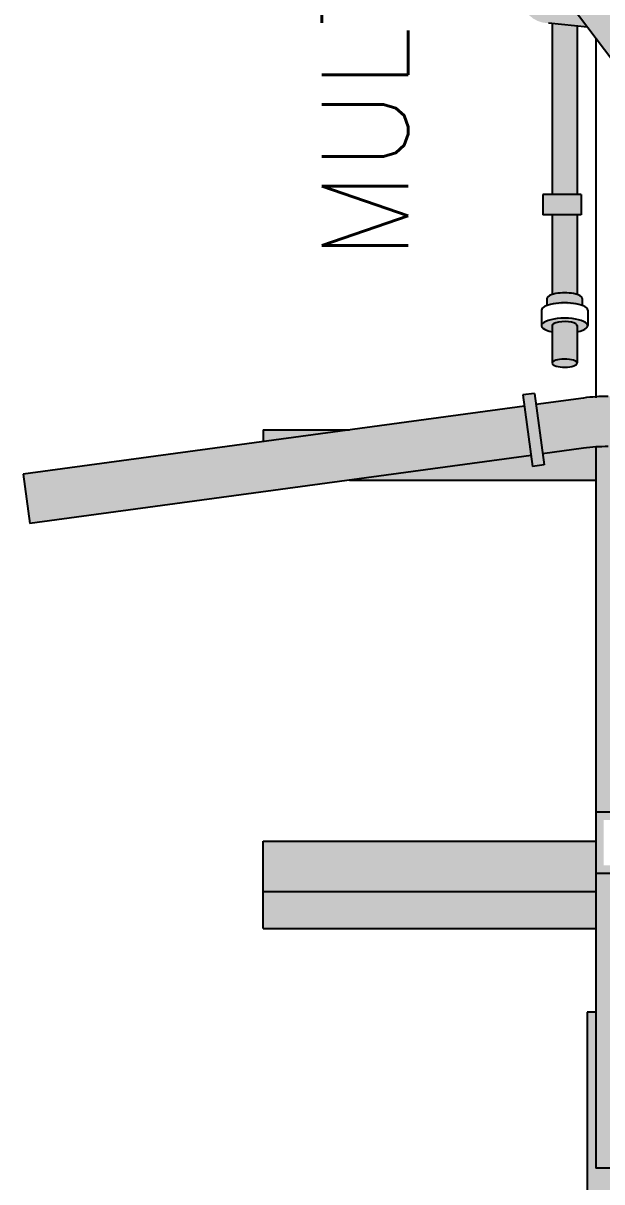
# Model space of a CAD drawing. Header units: inches. Extents: x -55 to 844, y -103 to 167.
# Drawn here: x 813.599 to 814.101, y 42.154 to 43.158 of the extents above; entities that cross this region are included whole.
import ezdxf

# ---------------------------------------------------------------- set-up
doc = ezdxf.new("R2010")
doc.units = ezdxf.units.IN
doc.header["$MEASUREMENT"] = 0
for name, color, linetype in [('AI-Hatch mob', 254, 'Continuous'), ('AI-Mob', 2, 'Continuous'), ('AI-Texto acabamento', 1, 'Continuous')]:
    doc.layers.add(name, color=color, linetype=linetype)
doc.styles.add('RS50', font='romans.shx', dxfattribs={"height": 0.1})

# ---------------------------------------------------------------- blocks, each defined once
blk = doc.blocks.new('Multi-Estação')
at = {"layer": 'AI-Hatch mob', "true_color": 0xd3bf96}
for points in [[(-1.650613547320176, 0.5688307289119942), (-1.693345726043119, 0.5630318771015121), (-1.752318539602967, 0.997607012176278), (-1.709586360880066, 1.003405863986817)], [(-1.63959246808875, 0.560200106836735), (-1.640941769426063, 0.5701432107097766), (-1.703017503937232, 0.5617193953037294), (-1.701668202599933, 0.5517762914306878)]]:
    blk.add_hatch(color=9, dxfattribs=at).paths.add_polyline_path(points)
at = {"layer": 'AI-Hatch mob', "true_color": 0xe1d8b7}
for points in [[(-2.071322178825539, 0.7952645160346244), (-2.071322178825539, 0.5069505061824238), (-2.103582702492147, 0.5069505061824238), (-2.103582702492147, 0.7952645160346244)], [(-2.027803082998786, 0.7952645160346244), (-2.027803082998772, 0.5069505061824238), (-2.071322178825553, 0.5069505061824238), (-2.071322178825553, 0.7952645160346244)]]:
    blk.add_hatch(color=254, dxfattribs=at).paths.add_polyline_path(points)
at = {"layer": 'AI-Hatch mob', "true_color": 0xd3bf96}
h = blk.add_hatch(color=9, dxfattribs=at)
h.paths.add_polyline_path([(-1.693345726043119, 0.5630318771014551), (-1.703017503937232, 0.5617193953037294), (-1.701668202599947, 0.5517762914307447), (-1.69199642470582, 0.553088773228442), (-1.687172524810975, 0.5175410891034496, -0.016822906099961), (-1.686096702156433, 0.5069505061824238), (-1.714718286975354, 0.5069505061823955), (-1.71471828697534, 0.7205278993082836)])
h.paths.add_polyline_path([(-1.671199191148602, 0.7952645160346811), (-1.671199191148616, 0.7205278993084825), (-1.68134111646502, 0.7952645160346811)])
h = blk.add_hatch(color=9, dxfattribs=at)
edge = h.paths.add_edge_path()
edge.add_ellipse((-1.351676580735357, 0.4753529237555121), major_axis=(0.0079144840428847, -0.0104316309035667), ratio=0.6556896925981172, start_angle=180, end_angle=360, ccw=False)
edge.add_line((-1.359591064778215, 0.4857845546591054), (-1.187950918237335, 0.616008027237241))
edge.add_ellipse((-1.180036434194477, 0.6055763963336496), major_axis=(0.0079144840428847, -0.0104316309035667), ratio=0.6556896925981172, start_angle=179.9999999999959, end_angle=359.999999999996)
edge.add_line((-1.172121950151601, 0.5951447654300774), (-1.343762096692481, 0.4649212928519406))
at = {"layer": 'AI-Hatch mob'}
h = blk.add_hatch(color=254, dxfattribs=at)
h.paths.add_polyline_path([(-1.2737641781017, 0.0570320544549964), (-1.328489311925111, 0.0570320544549964), (-1.325608156665522, 0.0282558091536102), (-1.2737641781017, -0.0110782455935374)])
h.paths.add_polyline_path([(-1.294876748759023, -0.0648700529762288), (-1.2737641781017, -0.0633902589211425), (-1.2737641781017, -0.0524361082017288), (-1.295787998264401, -0.0460884048455592), (-1.295787998264401, -0.0272414697589928), (-1.322046281207759, -0.0073192962014856), (-1.318665986946612, -0.0410808147886678, 0.4142135623732809)])
h.paths.add_polyline_path([(-1.325608156665525, 0.4786946970287893), (-1.328489311925111, 0.4499184517274024), (-1.2737641781017, 0.4499184517274024), (-1.2737641781017, 0.5180287517759476)])
h.paths.add_polyline_path([(-1.322046281207759, 0.5142698023838908), (-1.295787998264401, 0.5341919759414017), (-1.295787998264401, 0.5530389110279577), (-1.2737641781017, 0.5593866143841275), (-1.2737641781017, 0.5703407651035696), (-1.294876748759023, 0.571820559158656, 0.4142135623732811), (-1.318665986946612, 0.5480313209710949)])
at = {"layer": 'AI-Hatch mob', "true_color": 0xe1d8b7}
h = blk.add_hatch(color=254, dxfattribs=at)
h.paths.add_polyline_path([(-1.64221626329828, 0.1732369201606366), (-1.685735359125018, 0.1732369201606366), (-1.685735359125018, 0.0106876513704641, -0.0337323660163336), (-1.687172524810975, -0.0105905829210223), (-1.691996424705806, -0.046138267046043), (-1.649264245982887, -0.0519371188565524), (-1.643653428984237, -0.0105905829210223, 0.0337323660163335), (-1.64221626329828, 0.0106876513704641)])
h.paths.add_polyline_path([(-1.64221626329828, 0.4962628548119631, 0.0337323660163787), (-1.643653428984237, 0.517541089103478), (-1.64926424598289, 0.5588876250389748), (-1.691996424705803, 0.5530887732284469), (-1.687172524810975, 0.517541089103478, -0.0337323660163787), (-1.685735359125018, 0.4962628548119631), (-1.685735359125018, 0.3337135860217905), (-1.64221626329828, 0.3337135860217906)])
at = {"layer": 'AI-Hatch mob'}
h = blk.add_hatch(color=254, dxfattribs=at)
edge = h.paths.add_edge_path()
edge.add_line((-1.581131599922206, 0.5231302980193142), (-1.586302206472403, 0.5231302980193142))
edge.add_ellipse((-1.580887752417893, 0.5339967305012613), major_axis=(0, -0.0200732629017312), ratio=0.320805336484467, start_angle=302.7748112291799, end_angle=597.1345602783358)
edge.add_line((-1.58629668565134, 0.5448898459326904), (-1.579833831220084, 0.5448898459326904))
edge.add_ellipse((-1.580887752417893, 0.5339967305012613), major_axis=(0, -0.0108931154314085), ratio=0.3200195160616563, start_angle=364.0111341343865, end_angle=540, ccw=False)
edge.add_line((-1.579675242285244, 0.5231302980193141), (-1.580643904913667, 0.5231302980193142))
edge.add_ellipse((-1.580887752417893, 0.5339967305012613), major_axis=(0, -0.0108931154314085), ratio=0.3200195160616563, start_angle=355.98886586703424, end_angle=364.0111341343865, ccw=False)
edge = h.paths.add_edge_path()
edge.add_ellipse((-1.557353595724308, 0.5339967305012613), major_axis=(0, -0.0153145380251671), ratio=0.320805336484467, start_angle=359.9999999999999, end_angle=539.9999999999999)
edge.add_line((-1.557353595724304, 0.5493112685264271), (-1.563375243134543, 0.5493112685264271))
edge.add_ellipse((-1.567538312720955, 0.5339967305012613), major_axis=(0, -0.0200732629017312), ratio=0.320805336484467, start_angle=400.2766221176638, end_angle=499.7233778823362, ccw=False)
edge.add_line((-1.563375243134543, 0.5186821924760955), (-1.557353595724305, 0.5186821924760955))
h.paths.add_polyline_path([(-1.484762786141786, 0.5197285574373929), (-1.467289550295376, 0.5197285574373928), (-1.467289550295376, 0.5530389110279578), (-1.484762786141786, 0.5530389110279578)])
h = blk.add_hatch(color=253, dxfattribs=at)
edge = h.paths.add_edge_path()
edge.add_ellipse((-1.613411533029278, 0.534011242514314), major_axis=(0, 0.0108931154314085), ratio=0.3200195160616563, start_angle=-180, end_angle=-4.011134130109631)
edge.add_ellipse((-1.613411533029278, 0.534011242514314), major_axis=(0, 0.0108931154314085), ratio=0.3200195160616563, start_angle=-4.011134130109631, end_angle=177.2912805962725)
edge.add_line((-1.613547637939632, 0.5231181270829133), (-1.613411533029349, 0.5231181270829133))
at = {"layer": 'AI-Hatch mob', "true_color": 0xd3bf96}
h = blk.add_hatch(color=9, dxfattribs=at)
edge = h.paths.add_edge_path()
edge.add_ellipse((-1.613411533029278, 0.5339967305012614), major_axis=(0, -0.0108931154314085), ratio=0.3200195160616563, start_angle=364.0111341343865, end_angle=540, ccw=False)
edge.add_line((-1.612004283120645, 0.5231302980193141), (-1.580643904913667, 0.5231302980193142))
edge.add_ellipse((-1.580887752417893, 0.5339967305012613), major_axis=(0, -0.0108931154314085), ratio=0.3200195160616563, start_angle=364.0111341343866, end_angle=539.9999999999999)
edge.add_line((-1.580887752417919, 0.5448898459326905), (-1.612166700365378, 0.5448898459326906))
at = {"layer": 'AI-Hatch mob', "true_color": 0xe1d8b7}
h = blk.add_hatch(color=254, dxfattribs=at)
edge = h.paths.add_edge_path()
edge.add_ellipse((-1.557353595724308, -0.0270462243188626), major_axis=(0, 0.0153145380251671), ratio=0.320805336484467, start_angle=-135.34017098463391, end_angle=-44.80167536275809, ccw=False)
edge.add_line((-1.553900276981032, -0.0379393397502633), (-1.484762786141786, -0.0379393397502633))
edge.add_line((-1.484762786141786, -0.0379393397502633), (-1.484762786141786, -0.0161797918368586))
edge.add_line((-1.484762786141786, -0.0161797918368586), (-1.553891636116375, -0.0161797918368586))
edge = h.paths.add_edge_path()
edge.add_ellipse((-1.557353595724308, 0.5339967305012613), major_axis=(0, -0.0153145380251671), ratio=0.320805336484467, start_angle=404.8016753630606, end_angle=495.3401709847859, ccw=False)
edge.add_line((-1.553891636116357, 0.5231302980193142), (-1.484762786141786, 0.5231302980193141))
edge.add_line((-1.484762786141786, 0.5231302980193141), (-1.484762786141786, 0.5448898459326905))
edge.add_line((-1.484762786141786, 0.5448898459326905), (-1.553900276981041, 0.5448898459326904))
h = blk.add_hatch(color=254, dxfattribs=at)
h.paths.add_polyline_path([(-1.467289550295376, -0.0161797918368586), (-1.467289550295376, -0.0379393397502633), (-1.318980519896794, -0.0379393397502633), (-1.321159144497074, -0.0161797918368586)])
h.paths.add_polyline_path([(-1.467289550295376, 0.5448898459326905), (-1.467289550295376, 0.5231302980193142), (-1.321159144497069, 0.5231302980193142), (-1.318980519896794, 0.5448898459326905)])
at = {"layer": 'AI-Hatch mob', "true_color": 0xd3bf96}
h = blk.add_hatch(color=9, dxfattribs=at)
h.paths.add_polyline_path([(-2.350000986463143, -0.0076393218693021), (-2.175924603156147, -0.0076393218693021), (-2.175924603156147, 3.6e-15), (-2.311250992625502, 3.6e-15), (-2.311250992625502, 0.0500000000015498), (-2.175924603156147, 0.0500000000015497), (-2.175924603156147, 0.0576393218708269), (-2.350000986463143, 0.0576393218708269)])
h.paths.add_polyline_path([(-2.350000986463143, 0.4493111843115721), (-2.175924603156147, 0.4493111843115721), (-2.175924603156147, 0.4569505061809061), (-2.311250992625502, 0.4569505061809062), (-2.311250992625502, 0.5069505061824239), (-2.175924603156147, 0.5069505061824238), (-2.175924603156147, 0.514589828051701), (-2.350000986463143, 0.514589828051701)])
edge = h.paths.add_edge_path()
edge.add_ellipse((-1.687590575220909, 0.3173939250867228), major_axis=(0, -0.0163196609350308), ratio=0.5000000000001515, start_angle=180, end_angle=270)
edge.add_line((-1.689031248065238, 0.3337135860217905), (-1.685735359125018, 0.3337135860217905))
edge.add_line((-1.685735359125018, 0.3337135860217905), (-1.685735359125018, 0.4450886815350862))
edge.add_line((-1.685735359125018, 0.4450886815350862), (-1.766823811007668, 0.4450886815350862))
edge.add_line((-1.766823811007668, 0.4450886815350862), (-1.766823811007668, 0.264355027047916))
edge.add_line((-1.766823811007668, 0.264355027047916), (-1.701625195579182, 0.264355027047916))
edge.add_ellipse((-1.702957386515294, 0.2534752530911852), major_axis=(0, -0.0108797739566876), ratio=0.4555963005059311, start_angle=1.1368683772161603e-13, end_angle=180, ccw=False)
edge.add_line((-1.701625195579143, 0.2425954791345112), (-1.766823811007668, 0.2425954791345112))
edge.add_line((-1.766823811007668, 0.2425954791345112), (-1.766823811007668, 0.06186182464734089))
edge.add_line((-1.766823811007668, 0.0618618246473409), (-1.685735359125018, 0.061861824647341))
edge.add_line((-1.685735359125018, 0.061861824647341), (-1.685735359125018, 0.1732369201606367))
edge.add_line((-1.685735359125018, 0.1732369201606366), (-1.689031248065273, 0.1732369201606367))
edge.add_ellipse((-1.687590575220909, 0.189556581095676), major_axis=(0, 0.0163196609350308), ratio=0.5000000000001515, start_angle=90, end_angle=180, ccw=False)
edge.add_line((-1.695750405688428, 0.1895565810957028), (-1.695750405688428, 0.3173939250866948))
at = {"layer": 'AI-Hatch mob'}
h = blk.add_hatch(color=254, dxfattribs=at)
h.paths.add_polyline_path([(-2.055696653878115, 3.6e-15), (-2.055696653878114, 0.0500000000015497), (-2.311250992625502, 0.0500000000015498), (-2.311250992625502, 3.6e-15)])
h.paths.add_polyline_path([(-2.055696653878115, 0.4569505061809061), (-2.055696653878114, 0.5069505061824238), (-2.311250992625502, 0.5069505061824239), (-2.311250992625502, 0.4569505061809062)])
at = {"layer": 'AI-Hatch mob', "true_color": 0xe1d8b7}
h = blk.add_hatch(color=254, dxfattribs=at)
h.paths.add_polyline_path([(-2.002495910575206, 3.6e-15), (-2.00249591057522, 0.0500000000015497), (-2.009435128986694, 0.0500000000015497), (-2.009435128986694, 0.0069392184115067), (-2.048757435466654, 0.0069392184115067), (-2.048757435466654, 0.0500000000015497), (-2.055696653878115, 0.0500000000015497), (-2.055696653878115, 3.6e-15)])
h.paths.add_polyline_path([(-2.002495910575234, 0.4569505061809061), (-2.00249591057522, 0.5069505061824238), (-2.055696653878101, 0.5069505061824238), (-2.055696653878115, 0.4569505061809061), (-2.04875743546664, 0.4569505061809061), (-2.04875743546664, 0.500011287770949), (-2.009435128986694, 0.500011287770949), (-2.009435128986694, 0.4569505061809061)])
at = {"layer": 'AI-Hatch mob'}
h = blk.add_hatch(color=254, dxfattribs=at)
h.paths.add_polyline_path([(-2.00249591057522, 0.0500000000015497), (-2.00249591057522, 3.6e-15), (-1.686096702156427, 3.5e-15, 0.0168998696387379), (-1.685735359125018, 0.0106876513704641), (-1.685735359125018, 0.0500000000015496)])
h.paths.add_polyline_path([(-2.00249591057522, 0.5069505061824237), (-2.00249591057522, 0.4569505061809061), (-1.685735359125018, 0.456950506180906), (-1.685735359125018, 0.4962628548119631, 0.0168998696387379), (-1.686096702156423, 0.5069505061824238)])
for p, q in [((-1.709595777139142, 1.003475253114093), (-1.752327955862071, 0.9976764013035824)), ((-1.693345726043119, 0.5630318771014835), (-1.752327955862057, 0.9976764013035824)), ((-1.650613547320176, 0.5688307289119942), (-1.709595777139142, 1.003475253114093)), ((-2.103582702492133, 0.7952645160346528), (-2.027803082998758, 0.7952645160346528)), ((-2.103582702492133, 0.7952645160346528), (-2.103582702492147, 0.5069505061824238)), ((-2.071322178825539, 0.7952645160346528), (-2.071322178825539, 0.5069505061824238)), ((-2.027803082998758, 0.7952645160346528), (-2.027803082998772, 0.5069505061824238)), ((-1.671199191148602, 0.7952645160346243), (-1.68134111646502, 0.7952645160346243)), ((-1.671199191148602, 0.7952645160346243), (-1.671199191148602, 0.7205278993082552)), ((-1.714718286975354, 0.7205278993082552), (-1.714718286975354, 0.5069505061824238)), ((-1.359591064778228, 0.4857845546590661), (-1.187950918237348, 0.6160080272372318)), ((-1.640941769426063, 0.5701432107097766), (-1.703017503937232, 0.5617193953037294)), ((-1.63959246808875, 0.560200106836735), (-1.640941769426063, 0.5701432107097766)), ((-1.701668202599933, 0.5517762914306878), (-1.703017503937232, 0.5617193953037294)), ((-1.63959246808875, 0.560200106836735), (-1.701668202599933, 0.5517762914306878)), ((-1.687172524810975, 0.517541089103478), (-1.691996424705806, 0.5530887732284704)), ((-1.643653428984237, 0.517541089103478), (-1.649264245982891, 0.558887625038981)), ((-1.567538312720955, 0.5540699934030079), (-1.580887752417865, 0.5540699934030079)), ((-1.467289550295376, 0.5530389110279578), (-1.484762786141786, 0.5530389110279578)), ((-1.484762786141786, 0.5197285574373928), (-1.484762786141786, 0.5530389110279578)), ((-1.467289550295376, 0.5197285574373928), (-1.467289550295376, 0.5530389110279578)), ((-1.580887752417865, 0.5448898459326905), (-1.61341153302925, 0.5448898459326906)), ((-1.557353595724308, 0.5493112685264271), (-1.56337524313453, 0.5493112685264271)), ((-1.484762786141786, 0.5448898459326905), (-1.553900276981025, 0.5448898459326905)), ((-1.318980519896783, 0.5448898459326905), (-1.467289550295376, 0.5448898459326905)), ((-1.322046281207761, 0.5142698023838683), (-1.318665986946612, 0.5480313209710949)), ((-1.580643904913713, 0.5231302980193142), (-1.613167685525141, 0.5231302980193142)), ((-1.484762786141786, 0.5231302980193142), (-1.553891636116361, 0.5231302980193142)), ((-1.321159144497073, 0.5231302980193142), (-1.467289550295376, 0.5231302980193142)), ((-2.175924603156147, 0.5069505061824238), (-2.175924603156147, 0.514589828051701)), ((-1.567538312720955, 0.5139234675995432), (-1.580887752417865, 0.5139234675995432)), ((-1.557353595724308, 0.5186821924760955), (-1.56337524313453, 0.5186821924760955)), ((-1.467289550295376, 0.5197285574373928), (-1.484762786141786, 0.5197285574373928)), ((-1.686096702156447, 0.5069505061824238), (-2.311360992625495, 0.5069505061824238)), ((-2.311250992625502, 0.4569505061809062), (-2.311250992625502, 0.5069505061824238)), ((-2.055696653878115, 0.5069505061824238), (-2.055696653878115, 0.4569505061809061)), ((-2.00249591057522, 0.5069505061824238), (-2.00249591057522, 0.4569505061809061)), ((-1.331693428897224, 0.5069505061824237), (-1.64353445595826, 0.5069505061824238))]:
    blk.add_line(p, q)
blk.add_lwpolyline([(-2.175924603156147, 0.514589828051701), (-2.350000986463143, 0.514589828051701), (-2.350000986463143, 0.4493111843115721), (-2.175924603156147, 0.4493111843115721)])
for centre in [(-1.843973446849332, 0.4962628548119632), (-1.800454351022594, 0.4962628548119631)]:
    blk.add_arc(centre, 0.1582380877243068, 0, 7.727958567907939)
for centre, major_axis, ratio, start_param, end_param in [((-1.580887752417893, 0.5339967305012613), (0, -0.0200732629017312), 0.320805336484467, 5.284417348053488, 10.42196415430551), ((-1.567538312720955, 0.5339967305012613), (0, -0.0200732629017312), 0.320805336484467, 6.283185307179585, 9.424777960769381), ((-1.613411533029278, 0.5339967305012614), (0, -0.0108931154314085), 0.3200195160616563, 3.188868725697493, 9.424777960769381), ((-1.580887752417893, 0.5339967305012613), (0, -0.0108931154314085), 0.3200195160616563, 6.213177809820205, 9.424777960769381), ((-1.557353595724308, 0.5339967305012613), (0, -0.0153145380251671), 0.320805336484467, 6.283185307179585, 9.424777960769381)]:
    blk.add_ellipse(centre, major_axis=major_axis, ratio=ratio, start_param=start_param, end_param=end_param)
blk = doc.blocks.new('HFGFDA')
at = {"layer": 'AI-Mob', "rotation": 90}
blk.add_blockref('Multi-Estação', (312.4633976257031, -57.70605936672914), dxfattribs=at)
at = {"layer": 'AI-Texto acabamento', "insert": (311.8152338065506, -59.23022262697726), "char_height": 0.075, "width": 0.5813026652760528, "attachment_point": 7, "rotation": 89.99999999999993, "style": 'RS50'}
blk.add_mtext('MULTI-ESTAÇÃO', dxfattribs=at)

msp = doc.modelspace()

# ---------------------------------------------------------------- block references
msp.add_blockref('HFGFDA', (502.1389022534179, 102.1832179701938))

doc.saveas('drawing.dxf')
